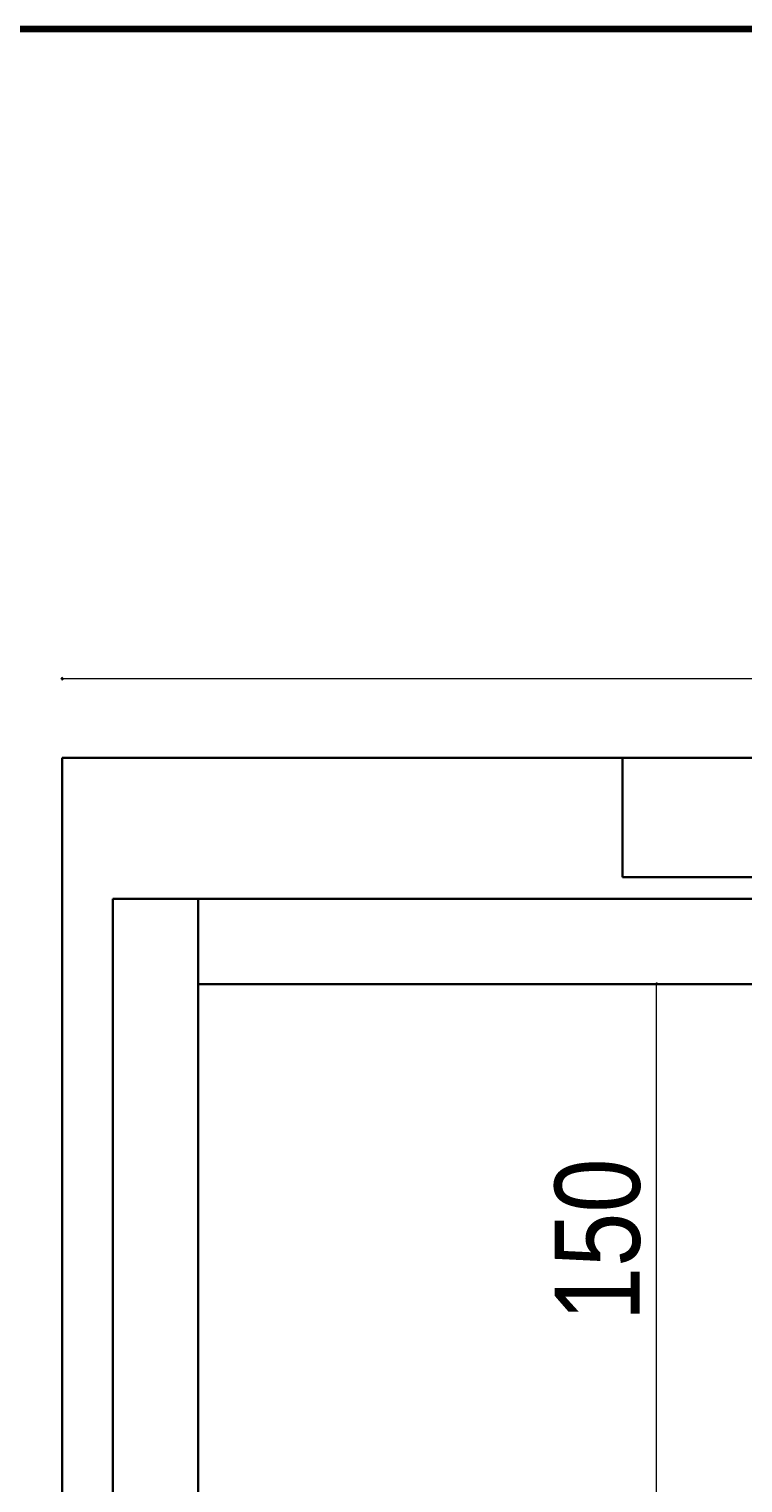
# Model space of a CAD drawing. Header units: millimetres. Extents: x -6000 to 26000, y -6000 to 26000.
# Drawn here: x 69.3 to 98.5, y -3669.6 to -3610.2 of the extents above; entities that cross this region are included whole.
import ezdxf

# ---------------------------------------------------------------- set-up
doc = ezdxf.new("R2010")
doc.units = ezdxf.units.MM
doc.header["$MEASUREMENT"] = 0
doc.layers.add('0_Ном._пера__246', color=7, linetype='Continuous', lineweight=100)
doc.layers.add('Чертеж и Рисунок_Ном._пера__21', color=7, linetype='Continuous', lineweight=30)
for name, color, linetype, lineweight, true_color in [('Чертеж и Рисунок_Ном._пера__25', 7, 'Continuous', 0, 0x5555ff), ('Чертеж и Рисунок_Ном._пера__65', 7, 'Continuous', 40, 0x83aefe), ('Чертеж и Рисунок_Ном._пера__85', 7, 'Continuous', 5, 0x66b7ff)]:
    doc.layers.add(name, color=color, linetype=linetype, lineweight=lineweight, true_color=true_color)
doc.styles.add('СГЕНЕРИР_СТИЛЬ_1', font='ARIALN.TTF')

msp = doc.modelspace()

# ---------------------------------------------------------------- linework, layer by layer
at = {"layer": '0_Ном._пера__246', "color": 7, "linetype": 'Continuous', "lineweight": 100, "flags": 128}
msp.add_lwpolyline([(415, -3897.207), (415, -3610.207), (20, -3610.207), (20, -3897.207)], close=True, dxfattribs=at)
at = {"layer": 'Чертеж и Рисунок_Ном._пера__21', "color": 7, "linetype": 'Continuous', "lineweight": 30}
for p, q in [((70.696, -3639.989), (154.156, -3639.989)), ((70.696, -3890.386), (70.696, -3639.989)), ((93.584, -3639.989), (131.141, -3639.989)), ((93.584, -3644.857), (93.584, -3639.989)), ((131.141, -3644.857), (93.584, -3644.857)), ((72.766, -3887.956), (72.766, -3645.752)), ((72.766, -3645.752), (76.243, -3645.752)), ((76.243, -3645.752), (148.571, -3645.755)), ((76.243, -3649.232), (76.243, -3645.752)), ((76.243, -3645.752), (76.243, -3887.956)), ((148.571, -3649.232), (76.243, -3649.232))]:
    msp.add_line(p, q, dxfattribs=at)
at = {"layer": 'Чертеж и Рисунок_Ном._пера__65', "color": 161, "linetype": 'Continuous', "lineweight": 40, "true_color": 0x83aefe}
for p, q in [((70.73, -3636.716), (70.661, -3636.786)), ((95.01, -3649.267), (94.941, -3649.197))]:
    msp.add_line(p, q, dxfattribs=at)
at = {"layer": 'Чертеж и Рисунок_Ном._пера__85', "color": 151, "linetype": 'Continuous', "lineweight": 5, "true_color": 0x66b7ff}
for p, q in [((70.644, -3636.751), (70.696, -3636.751)), ((70.696, -3636.816), (70.696, -3636.686)), ((70.696, -3636.751), (154.156, -3636.751)), ((95.041, -3649.232), (94.91, -3649.232)), ((94.975, -3649.232), (94.975, -3649.18)), ((94.975, -3670.097), (94.975, -3649.232))]:
    msp.add_line(p, q, dxfattribs=at)

# ---------------------------------------------------------------- texts
at = {"layer": 'Чертеж и Рисунок_Ном._пера__25', "color": 173, "linetype": 'Continuous', "lineweight": 0, "true_color": 0x5555ff, "insert": (94.339, -3663.003), "char_height": 3.4775, "attachment_point": 7, "rotation": 90, "style": 'СГЕНЕРИР_СТИЛЬ_1'}
msp.add_mtext('\\A1;{\\pql;\\fArial Narrow|b0|i0|c204|p34;150}', dxfattribs=at)

doc.saveas('drawing.dxf')
